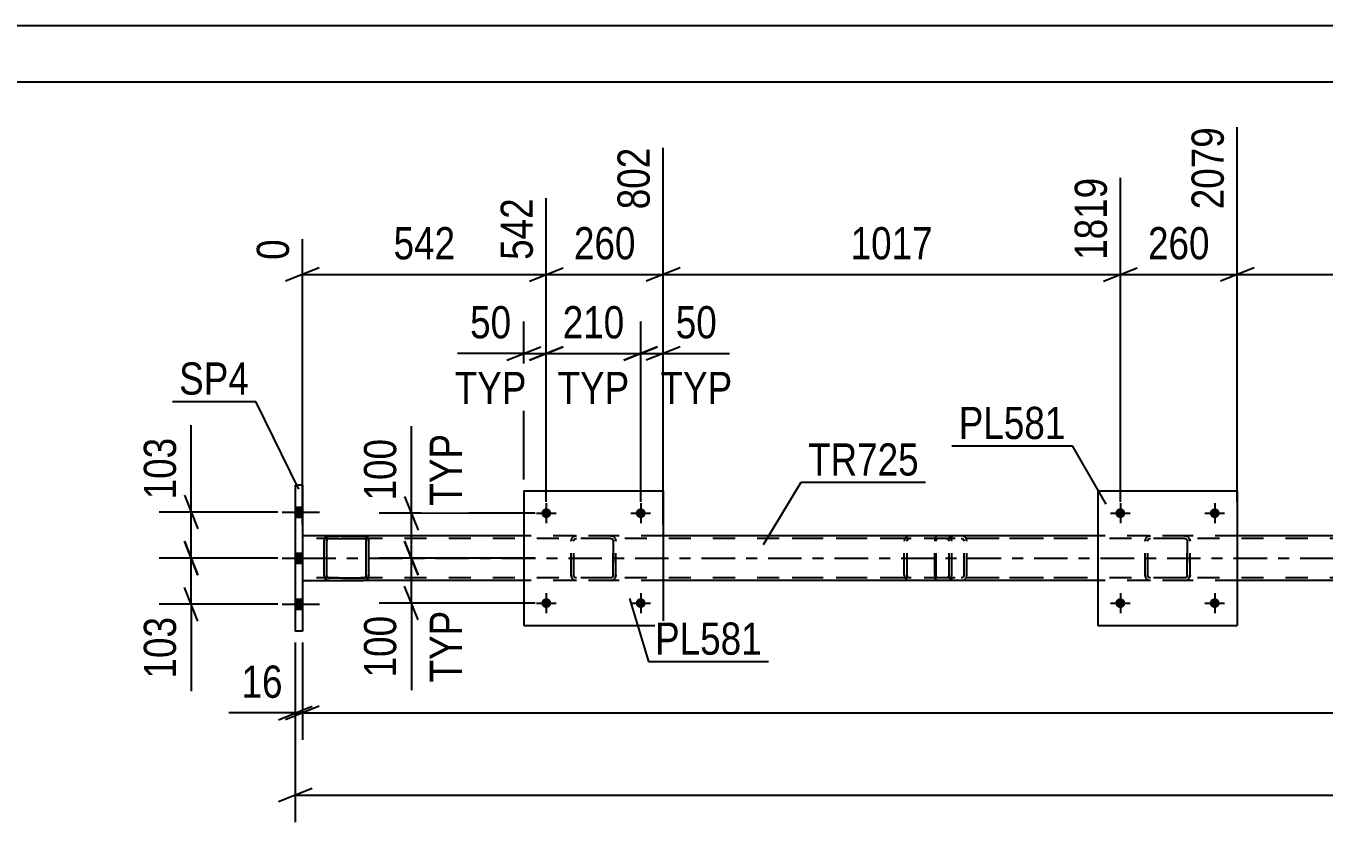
# Model space of a CAD drawing. Header units: millimetres. Extents: x 0 to 841, y 0 to 594.
# Drawn here: x 67.1 to 182.6, y 523.2 to 594 of the extents above; entities that cross this region are included whole.
import ezdxf

# ---------------------------------------------------------------- set-up
doc = ezdxf.new("R2010")
doc.units = ezdxf.units.MM
doc.linetypes.add('DXK_LINE_DOT2', pattern=[3.9198, 1.9599, -1.9599])
doc.linetypes.add('DXK_LINE_DOT3', pattern=[5.9187, 2.979, -0.9799, 0.9799, -0.9799])
doc.styles.add('Arial Narrow', font='ARIALN.TTF', dxfattribs={"height": 0.2})

# ---------------------------------------------------------------- blocks, each defined once
blk = doc.blocks.new('Unknown-248143587-1133')
at = {"color": 5, "linetype": 'Continuous'}
for p, q in [((841, 594), (0, 594)), ((836, 589), (5, 589))]:
    blk.add_line(p, q, dxfattribs=at)
blk = doc.blocks.new('Part-248143587-5163 - 5137')
at = {"color": 2, "linetype": 'Continuous'}
for p, q in [((111.4, 548.65), (91.7, 548.65)), ((162.48, 548.65), (123.8, 548.65)), ((213.56, 548.65), (174.88, 548.65)), ((91.7, 544.65), (94.09, 544.65)), ((111.4, 544.65), (97.15, 544.65)), ((162.48, 544.65), (123.8, 544.65)), ((213.56, 544.65), (174.88, 544.65))]:
    blk.add_line(p, q, dxfattribs=at)
at = {"color": 7, "linetype": 'DXK_LINE_DOT2'}
for p, q in [((91.7, 548.65), (91.7, 544.65)), ((753.44, 548.41), (91.7, 548.41)), ((123.8, 548.65), (111.4, 548.65)), ((174.88, 548.65), (162.48, 548.65)), ((753.44, 544.89), (91.7, 544.89)), ((97.15, 544.65), (94.09, 544.65)), ((123.8, 544.65), (111.4, 544.65)), ((174.88, 544.65), (162.48, 544.65))]:
    blk.add_line(p, q, dxfattribs=at)
at = {"color": 7, "linetype": 'DXK_LINE_DOT3'}
blk.add_line((91.7, 546.65), (753.44, 546.65), dxfattribs=at)
blk = doc.blocks.new('Bolt-248143587-5164 - 5137')
at = {"linetype": 'Continuous'}
for points in [[(91.7, 550.31), (91.7, 551.19), (91.06, 551.19), (91.06, 550.31)], [(91.7, 550.31), (91.7, 551.19), (91.06, 551.19), (91.06, 550.31)], [(91.7, 550.31), (91.7, 551.19), (91.06, 551.19), (91.06, 550.31)], [(91.7, 546.21), (91.7, 547.09), (91.06, 547.09), (91.06, 546.21)], [(91.7, 546.21), (91.7, 547.09), (91.06, 547.09), (91.06, 546.21)], [(91.7, 542.11), (91.7, 542.99), (91.06, 542.99), (91.06, 542.11)], [(91.7, 542.11), (91.7, 542.99), (91.06, 542.99), (91.06, 542.11)], [(91.7, 542.11), (91.7, 542.99), (91.06, 542.99), (91.06, 542.11)]]:
    blk.add_hatch(color=1, dxfattribs=at).paths.add_polyline_path(points)
at = {"color": 1, "linetype": 'Continuous'}
for p, q in [((91.06, 551.19), (91.7, 551.19)), ((91.06, 551.19), (91.7, 551.19)), ((91.06, 551.19), (91.7, 551.19)), ((89.9, 550.75), (93.22, 550.75)), ((89.9, 550.75), (93.22, 550.75)), ((89.9, 550.75), (93.22, 550.75)), ((91.06, 550.31), (91.7, 550.31)), ((91.06, 550.31), (91.7, 550.31)), ((91.06, 550.31), (91.7, 550.31)), ((89.9, 546.65), (93.22, 546.65)), ((89.9, 546.65), (93.22, 546.65)), ((91.06, 547.09), (91.7, 547.09)), ((91.06, 547.09), (91.7, 547.09)), ((91.06, 546.21), (91.7, 546.21)), ((91.06, 546.21), (91.7, 546.21)), ((91.06, 542.99), (91.7, 542.99)), ((91.06, 542.99), (91.7, 542.99)), ((91.06, 542.99), (91.7, 542.99)), ((89.9, 542.55), (93.22, 542.55)), ((89.9, 542.55), (93.22, 542.55)), ((89.9, 542.55), (93.22, 542.55)), ((91.06, 542.11), (91.7, 542.11)), ((91.06, 542.11), (91.7, 542.11)), ((91.06, 542.11), (91.7, 542.11))]:
    blk.add_line(p, q, dxfattribs=at)
blk = doc.blocks.new('Part-248143587-7585 - 5137')
at = {"color": 7, "linetype": 'DXK_LINE_DOT2'}
for p, q in [((166.68, 548.17), (166.71, 548.35)), ((166.71, 548.35), (166.68, 548.17)), ((166.68, 545.13), (166.68, 548.17)), ((166.68, 545.13), (166.68, 548.17)), ((166.92, 548.17), (166.94, 548.26)), ((166.92, 545.13), (166.92, 548.17)), ((166.92, 545.13), (166.92, 548.17)), ((166.94, 548.26), (166.99, 548.34)), ((166.97, 548.61), (167.16, 548.65)), ((167.16, 548.65), (166.97, 548.61)), ((166.99, 548.34), (167.07, 548.39)), ((167.07, 548.39), (167.16, 548.41)), ((170.2, 548.65), (167.16, 548.65)), ((170.2, 548.41), (167.16, 548.41)), ((170.2, 548.65), (170.38, 548.61)), ((170.38, 548.61), (170.2, 548.65)), ((170.2, 548.41), (170.29, 548.39)), ((170.29, 548.39), (170.37, 548.34)), ((170.37, 548.34), (170.42, 548.26)), ((170.42, 548.26), (170.44, 548.17)), ((170.44, 545.13), (170.44, 548.17)), ((170.44, 548.17), (170.44, 545.13)), ((170.64, 548.35), (170.68, 548.17)), ((170.68, 548.17), (170.64, 548.35)), ((170.68, 545.13), (170.68, 548.17)), ((170.68, 545.13), (170.68, 548.17)), ((166.71, 544.95), (166.68, 545.13)), ((166.68, 545.13), (166.71, 544.95)), ((166.94, 545.04), (166.92, 545.13)), ((166.99, 544.96), (166.94, 545.04)), ((167.16, 544.65), (166.97, 544.69)), ((166.97, 544.69), (167.16, 544.65)), ((167.07, 544.91), (166.99, 544.96)), ((167.16, 544.89), (167.07, 544.91)), ((170.2, 544.89), (167.16, 544.89)), ((170.2, 544.65), (167.16, 544.65)), ((170.29, 544.91), (170.2, 544.89)), ((170.38, 544.69), (170.2, 544.65)), ((170.2, 544.65), (170.38, 544.69)), ((170.37, 544.96), (170.29, 544.91)), ((170.42, 545.04), (170.37, 544.96)), ((170.44, 545.13), (170.42, 545.04)), ((170.68, 545.13), (170.64, 544.95)), ((170.64, 544.95), (170.68, 545.13))]:
    blk.add_line(p, q, dxfattribs=at)
at = {"color": 7, "linetype": 'DXK_LINE_DOT3'}
blk.add_line((168.68, 546.65), (168.68, 546.65), dxfattribs=at)
at = {"color": 7, "linetype": 'DXK_LINE_DOT2'}
for centre, start, end in [((167.16, 548.17), 112.5, 157.5), ((167.16, 548.17), 112.5, 157.5), ((170.2, 548.17), 22.5, 67.5), ((170.2, 548.17), 22.5, 67.5), ((167.16, 545.13), 202.5, 247.5), ((167.16, 545.13), 202.5, 247.5), ((170.2, 545.13), 292.5, 337.5), ((170.2, 545.13), 292.5, 337.5)]:
    blk.add_arc(centre, 0.48, start, end, dxfattribs=at)
blk = doc.blocks.new('Part-248143587-5212 - 5137')
at = {"color": 7, "linetype": 'DXK_LINE_DOT2'}
for p, q in [((147.98, 548.36), (147.96, 548.17)), ((147.96, 545.13), (147.96, 548.17)), ((148.04, 548.51), (147.98, 548.36)), ((148.12, 548.62), (148.04, 548.51)), ((148.09, 548.17), (148.1, 548.26)), ((148.09, 545.13), (148.09, 548.17)), ((148.1, 548.26), (148.13, 548.34)), ((148.23, 548.65), (148.12, 548.62)), ((148.13, 548.34), (148.18, 548.39)), ((148.18, 548.39), (148.23, 548.41)), ((160.51, 548.65), (148.23, 548.65)), ((160.51, 548.41), (148.23, 548.41)), ((149.5, 548.41), (149.5, 548.65)), ((150.51, 548.62), (150.32, 548.65)), ((150.32, 548.41), (150.42, 548.39)), ((150.42, 548.39), (150.5, 548.34)), ((150.5, 548.34), (150.55, 548.26)), ((150.55, 548.26), (150.57, 548.17)), ((150.57, 545.13), (150.57, 548.17)), ((150.79, 548.34), (150.78, 548.36)), ((150.82, 548.17), (150.79, 548.34)), ((150.82, 545.13), (150.82, 548.17)), ((147.96, 545.13), (147.98, 544.95)), ((147.98, 544.95), (148.04, 544.79)), ((148.04, 544.79), (148.12, 544.69)), ((148.1, 545.04), (148.09, 545.13)), ((148.13, 544.96), (148.1, 545.04)), ((148.12, 544.69), (148.23, 544.65)), ((148.18, 544.91), (148.13, 544.96)), ((148.23, 544.89), (148.18, 544.91)), ((160.51, 544.89), (148.23, 544.89)), ((160.51, 544.65), (148.23, 544.65)), ((149.5, 544.65), (149.5, 544.89)), ((150.42, 544.91), (150.32, 544.89)), ((150.32, 544.65), (150.51, 544.69)), ((150.5, 544.96), (150.42, 544.91)), ((150.55, 545.04), (150.5, 544.96)), ((150.57, 545.13), (150.55, 545.04)), ((150.78, 544.95), (150.82, 545.13))]:
    blk.add_line(p, q, dxfattribs=at)
for centre, start, end in [((150.33, 548.16), 23.8494, 68.8059), ((150.33, 545.15), 291.1941, 336.1506)]:
    blk.add_arc(centre, 0.492, start, end, dxfattribs=at)
blk = doc.blocks.new('Part-248143587-5218 - 5137')
at = {"color": 2, "linetype": 'Continuous'}
for p, q in [((91.7, 553.15), (91.06, 553.15)), ((91.06, 553.15), (91.06, 540.15)), ((91.7, 553.15), (91.7, 540.15)), ((91.7, 540.15), (91.06, 540.15))]:
    blk.add_line(p, q, dxfattribs=at)
blk = doc.blocks.new('Part-248143587-5219 - 5137')
at = {"color": 7, "linetype": 'DXK_LINE_DOT2'}
for p, q in [((148.99, 548.65), (133.86, 548.65)), ((148.99, 548.41), (133.86, 548.41)), ((145.28, 548.34), (145.25, 548.17)), ((145.25, 545.13), (145.25, 548.17)), ((145.29, 548.36), (145.28, 548.34)), ((145.5, 548.17), (145.52, 548.26)), ((145.5, 545.13), (145.5, 548.17)), ((145.52, 548.26), (145.58, 548.34)), ((145.76, 548.65), (145.56, 548.62)), ((145.58, 548.34), (145.66, 548.39)), ((145.66, 548.39), (145.76, 548.41)), ((149.19, 548.62), (148.99, 548.65)), ((148.99, 548.41), (149.09, 548.39)), ((149.09, 548.39), (149.17, 548.34)), ((149.17, 548.34), (149.23, 548.26)), ((149.23, 548.26), (149.25, 548.17)), ((149.25, 545.13), (149.25, 548.17)), ((149.47, 548.34), (149.46, 548.36)), ((149.5, 548.17), (149.47, 548.34)), ((149.5, 545.13), (149.5, 548.17)), ((148.99, 544.89), (133.86, 544.89)), ((148.99, 544.65), (133.86, 544.65)), ((145.25, 545.13), (145.29, 544.95)), ((145.52, 545.04), (145.5, 545.13)), ((145.58, 544.96), (145.52, 545.04)), ((145.56, 544.69), (145.76, 544.65)), ((145.66, 544.91), (145.58, 544.96)), ((145.76, 544.89), (145.66, 544.91)), ((149.09, 544.91), (148.99, 544.89)), ((148.99, 544.65), (149.19, 544.69)), ((149.17, 544.96), (149.09, 544.91)), ((149.23, 545.04), (149.17, 544.96)), ((149.25, 545.13), (149.23, 545.04)), ((149.46, 544.95), (149.5, 545.13))]:
    blk.add_line(p, q, dxfattribs=at)
for centre, start, end in [((145.74, 548.15), 110.7583, 155.68), ((149.01, 548.15), 24.32, 69.2417), ((145.74, 545.15), 204.32, 249.2417), ((149.01, 545.15), 290.7583, 335.68)]:
    blk.add_arc(centre, 0.496, start, end, dxfattribs=at)
blk = doc.blocks.new('Part-248143587-7586 - 5137')
at = {"color": 2, "linetype": 'Continuous'}
for p, q in [((162.48, 552.65), (162.48, 540.65)), ((162.48, 552.65), (174.88, 552.65)), ((174.88, 552.65), (174.88, 540.65)), ((162.48, 540.65), (174.88, 540.65))]:
    blk.add_line(p, q, dxfattribs=at)
blk = doc.blocks.new('Part-248143587-7587 - 5137')
at = {"color": 7, "linetype": 'DXK_LINE_DOT2'}
for p, q in [((115.6, 548.17), (115.63, 548.35)), ((115.63, 548.35), (115.6, 548.17)), ((115.6, 545.13), (115.6, 548.17)), ((115.6, 545.13), (115.6, 548.17)), ((115.84, 548.17), (115.86, 548.26)), ((115.84, 545.13), (115.84, 548.17)), ((115.84, 545.13), (115.84, 548.17)), ((115.86, 548.26), (115.91, 548.34)), ((115.89, 548.61), (116.08, 548.65)), ((116.08, 548.65), (115.89, 548.61)), ((115.91, 548.34), (115.99, 548.39)), ((115.99, 548.39), (116.08, 548.41)), ((119.12, 548.65), (116.08, 548.65)), ((119.12, 548.41), (116.08, 548.41)), ((119.12, 548.65), (119.3, 548.61)), ((119.3, 548.61), (119.12, 548.65)), ((119.12, 548.41), (119.21, 548.39)), ((119.21, 548.39), (119.29, 548.34)), ((119.29, 548.34), (119.34, 548.26)), ((119.34, 548.26), (119.36, 548.17)), ((119.36, 545.13), (119.36, 548.17)), ((119.36, 548.17), (119.36, 545.13)), ((119.56, 548.35), (119.6, 548.17)), ((119.6, 548.17), (119.56, 548.35)), ((119.6, 545.13), (119.6, 548.17)), ((119.6, 545.13), (119.6, 548.17)), ((115.63, 544.95), (115.6, 545.13)), ((115.6, 545.13), (115.63, 544.95)), ((115.86, 545.04), (115.84, 545.13)), ((115.91, 544.96), (115.86, 545.04)), ((116.08, 544.65), (115.89, 544.69)), ((115.89, 544.69), (116.08, 544.65)), ((115.99, 544.91), (115.91, 544.96)), ((116.08, 544.89), (115.99, 544.91)), ((119.12, 544.89), (116.08, 544.89)), ((119.12, 544.65), (116.08, 544.65)), ((119.21, 544.91), (119.12, 544.89)), ((119.3, 544.69), (119.12, 544.65)), ((119.12, 544.65), (119.3, 544.69)), ((119.29, 544.96), (119.21, 544.91)), ((119.34, 545.04), (119.29, 544.96)), ((119.36, 545.13), (119.34, 545.04)), ((119.6, 545.13), (119.56, 544.95)), ((119.56, 544.95), (119.6, 545.13))]:
    blk.add_line(p, q, dxfattribs=at)
at = {"color": 7, "linetype": 'DXK_LINE_DOT3'}
blk.add_line((117.6, 546.65), (117.6, 546.65), dxfattribs=at)
at = {"color": 7, "linetype": 'DXK_LINE_DOT2'}
for centre, start, end in [((116.08, 548.17), 112.5, 157.5), ((116.08, 548.17), 112.5, 157.5), ((119.12, 548.17), 22.5, 67.5), ((119.12, 548.17), 22.5, 67.5), ((116.08, 545.13), 202.5, 247.5), ((116.08, 545.13), 202.5, 247.5), ((119.12, 545.13), 292.5, 337.5), ((119.12, 545.13), 292.5, 337.5)]:
    blk.add_arc(centre, 0.48, start, end, dxfattribs=at)
blk = doc.blocks.new('Part-248143587-7588 - 5137')
at = {"color": 2, "linetype": 'Continuous'}
for p, q in [((111.4, 552.65), (111.4, 540.65)), ((111.4, 552.65), (123.8, 552.65)), ((123.8, 552.65), (123.8, 540.65)), ((111.4, 540.65), (123.8, 540.65))]:
    blk.add_line(p, q, dxfattribs=at)
blk = doc.blocks.new('Part-248143587-7589 - 5137')
at = {"color": 2, "linetype": 'Continuous'}
for p, q in [((93.66, 548.35), (93.62, 548.17)), ((93.62, 545.13), (93.62, 548.17)), ((93.88, 548.26), (93.86, 548.17)), ((93.86, 545.13), (93.86, 548.17)), ((93.88, 548.26), (93.93, 548.34)), ((94.1, 548.65), (93.92, 548.61)), ((93.93, 548.34), (94.01, 548.39)), ((94.01, 548.39), (94.1, 548.41)), ((94.1, 548.65), (97.14, 548.65)), ((94.1, 548.65), (94.1, 548.65)), ((94.1, 548.41), (97.14, 548.41)), ((94.1, 548.41), (94.1, 548.41)), ((97.14, 548.65), (97.14, 548.65)), ((97.32, 548.61), (97.14, 548.65)), ((97.14, 548.41), (97.14, 548.41)), ((97.14, 548.41), (97.23, 548.39)), ((97.31, 548.34), (97.23, 548.39)), ((97.36, 548.26), (97.31, 548.34)), ((97.36, 548.26), (97.38, 548.17)), ((97.38, 545.13), (97.38, 548.17)), ((97.62, 548.17), (97.58, 548.35)), ((97.62, 545.13), (97.62, 548.17)), ((93.62, 545.13), (93.66, 544.95)), ((93.88, 545.04), (93.86, 545.13)), ((93.93, 544.96), (93.88, 545.04)), ((93.92, 544.69), (94.1, 544.65)), ((94.01, 544.91), (93.93, 544.96)), ((94.1, 544.89), (94.01, 544.91)), ((94.1, 544.89), (97.14, 544.89)), ((94.1, 544.89), (94.1, 544.89)), ((94.1, 544.65), (97.14, 544.65)), ((94.1, 544.65), (94.1, 544.65)), ((97.23, 544.91), (97.14, 544.89)), ((97.14, 544.89), (97.14, 544.89)), ((97.14, 544.65), (97.32, 544.69)), ((97.14, 544.65), (97.14, 544.65)), ((97.31, 544.96), (97.23, 544.91)), ((97.36, 545.04), (97.31, 544.96)), ((97.38, 545.13), (97.36, 545.04)), ((97.58, 544.95), (97.62, 545.13))]:
    blk.add_line(p, q, dxfattribs=at)
at = {"color": 7, "linetype": 'DXK_LINE_DOT2'}
for p, q in [((93.62, 548.17), (93.66, 548.35)), ((93.88, 548.26), (93.88, 548.26)), ((93.88, 548.26), (93.88, 548.26)), ((93.92, 548.61), (94.1, 548.65)), ((94.01, 548.39), (93.93, 548.34)), ((93.93, 548.34), (93.93, 548.34)), ((94.1, 548.41), (94.01, 548.39)), ((94.1, 548.65), (97.14, 548.65)), ((97.14, 548.41), (94.1, 548.41)), ((97.14, 548.65), (97.32, 548.61)), ((97.14, 548.41), (97.23, 548.39)), ((97.23, 548.39), (97.23, 548.39)), ((97.31, 548.34), (97.31, 548.34)), ((97.36, 548.26), (97.36, 548.26)), ((97.58, 548.35), (97.62, 548.17)), ((93.66, 544.95), (93.62, 545.13)), ((93.86, 545.13), (93.86, 545.13)), ((94.1, 544.65), (93.92, 544.69)), ((94.01, 544.91), (94.1, 544.89)), ((94.1, 544.89), (97.14, 544.89)), ((94.1, 544.65), (97.14, 544.65)), ((97.14, 544.89), (97.23, 544.91)), ((97.32, 544.69), (97.14, 544.65)), ((97.23, 544.91), (97.31, 544.96)), ((97.36, 545.04), (97.36, 545.04)), ((97.38, 545.13), (97.38, 545.13)), ((97.62, 545.13), (97.58, 544.95))]:
    blk.add_line(p, q, dxfattribs=at)
at = {"color": 2, "linetype": 'Continuous'}
for centre, start, end in [((94.1, 548.17), 112.5001, 157.5001), ((97.14, 548.17), 22.5001, 67.5001), ((94.1, 545.13), 202.5001, 247.5001), ((97.14, 545.13), 292.5001, 337.5001)]:
    blk.add_arc(centre, 0.48, start, end, dxfattribs=at)
at = {"color": 7, "linetype": 'DXK_LINE_DOT2'}
for centre, start, end in [((94.1, 548.17), 112.5001, 157.5001), ((97.14, 548.17), 22.5001, 67.5001), ((94.1, 545.13), 202.5001, 247.5001), ((97.14, 545.13), 292.5001, 337.5001)]:
    blk.add_arc(centre, 0.48, start, end, dxfattribs=at)
blk = doc.blocks.new('Bolt-248143587-7614 - 5137')
at = {"linetype": 'Continuous'}
for points in [[(164.92, 542.65, -1), (164.04, 542.65, -1)], [(173.32, 542.65, -1), (172.44, 542.65, -1)]]:
    blk.add_hatch(color=1, dxfattribs=at).paths.add_polyline_path(points)
at = {"color": 1, "linetype": 'Continuous'}
for p, q in [((164.48, 543.53), (164.48, 541.77)), ((172.88, 543.53), (172.88, 541.77)), ((163.6, 542.65), (165.36, 542.65)), ((172, 542.65), (173.76, 542.65))]:
    blk.add_line(p, q, dxfattribs=at)
blk = doc.blocks.new('Bolt-248143587-7615 - 5137')
at = {"linetype": 'Continuous'}
for points in [[(164.92, 550.65, -1), (164.04, 550.65, -1)], [(173.32, 550.65, -1), (172.44, 550.65, -1)]]:
    blk.add_hatch(color=1, dxfattribs=at).paths.add_polyline_path(points)
at = {"color": 1, "linetype": 'Continuous'}
for p, q in [((164.48, 551.53), (164.48, 549.77)), ((172.88, 551.53), (172.88, 549.77)), ((163.6, 550.65), (165.36, 550.65)), ((172, 550.65), (173.76, 550.65))]:
    blk.add_line(p, q, dxfattribs=at)
blk = doc.blocks.new('Bolt-248143587-7616 - 5137')
at = {"linetype": 'Continuous'}
for points in [[(113.84, 542.65, -1), (112.96, 542.65, -1)], [(122.24, 542.65, -1), (121.36, 542.65, -1)]]:
    blk.add_hatch(color=1, dxfattribs=at).paths.add_polyline_path(points)
at = {"color": 1, "linetype": 'Continuous'}
for p, q in [((113.4, 543.53), (113.4, 541.77)), ((121.8, 543.53), (121.8, 541.77)), ((112.52, 542.65), (114.28, 542.65)), ((120.92, 542.65), (122.68, 542.65))]:
    blk.add_line(p, q, dxfattribs=at)
blk = doc.blocks.new('Bolt-248143587-7617 - 5137')
at = {"linetype": 'Continuous'}
for points in [[(113.84, 550.65, -1), (112.96, 550.65, -1)], [(122.24, 550.65, -1), (121.36, 550.65, -1)]]:
    blk.add_hatch(color=1, dxfattribs=at).paths.add_polyline_path(points)
at = {"color": 1, "linetype": 'Continuous'}
for p, q in [((113.4, 551.53), (113.4, 549.77)), ((121.8, 551.53), (121.8, 549.77)), ((112.52, 550.65), (114.28, 550.65)), ((120.92, 550.65), (122.68, 550.65))]:
    blk.add_line(p, q, dxfattribs=at)
blk = doc.blocks.new('StraightDimension-248143587-5266 - 5137')
at = {"color": 7, "linetype": 'Continuous'}
for p, q in [((91.06, 539.15), (91.06, 530.48)), ((91.7, 539.15), (91.7, 530.48)), ((91.06, 532.88), (85.15, 532.88)), ((91.06, 532.88), (85.15, 532.88)), ((89.56, 532.28), (92.56, 533.48)), ((93.2, 533.48), (90.2, 532.28)), ((91.06, 532.88), (91.7, 532.88))]:
    blk.add_line(p, q, dxfattribs=at)
at = {"color": 0}
blk.add_wipeout([(90.53, 533.63), (90.53, 537.83), (85.68, 537.83), (85.68, 533.63)], dxfattribs=at)
at = {"color": 3, "style": 'Arial Narrow'}
blk.add_text('16', height=2.863, dxfattribs=at).set_placement((86.28, 534.23))
blk = doc.blocks.new('StraightDimension-248143587-5276 - 5137')
at = {"color": 7, "linetype": 'Continuous'}
for p, q in [((91.7, 539.15), (91.7, 530.48)), ((93.2, 533.48), (90.2, 532.28)), ((91.7, 532.88), (790.56, 532.88))]:
    blk.add_line(p, q, dxfattribs=at)
blk = doc.blocks.new('StraightDimension-248143587-10220 - 5137')
at = {"color": 7, "linetype": 'Continuous'}
for p, q in [((91.06, 539.15), (91.06, 523.17)), ((92.56, 526.17), (89.56, 524.97)), ((91.06, 525.57), (791.2, 525.57))]:
    blk.add_line(p, q, dxfattribs=at)
blk = doc.blocks.new('StraightDimension-248143587-15853 - 5137')
at = {"color": 7, "linetype": 'Continuous'}
for p, q in [((121.8, 551.65), (121.8, 567.71)), ((123.8, 553.65), (123.8, 567.71)), ((120.3, 564.26), (123.3, 565.46)), ((121.8, 564.86), (123.8, 564.86)), ((125.3, 565.46), (122.3, 564.26)), ((123.8, 564.86), (129.7, 564.86)), ((123.8, 564.86), (129.7, 564.86))]:
    blk.add_line(p, q, dxfattribs=at)
at = {"color": 0}
blk.add_wipeout([(129.18, 565.61), (129.18, 569.81), (124.32, 569.81), (124.32, 565.61)], dxfattribs=at)
at = {"color": 0, "linetype": 'Continuous'}
blk.add_wipeout([(130.55, 559.76), (130.55, 563.96), (122.96, 563.96), (122.96, 559.76)], dxfattribs=at)
at = {"color": 3, "style": 'Arial Narrow'}
blk.add_text('50', height=2.863, dxfattribs=at).set_placement((124.92, 566.21))
at = {"color": 3, "linetype": 'Continuous', "style": 'Arial Narrow'}
blk.add_text('TYP', height=2.863, dxfattribs=at).set_placement((123.56, 560.36))
blk = doc.blocks.new('StraightDimension-248143587-15483 - 5137')
at = {"color": 7, "linetype": 'Continuous'}
for p, q in [((174.88, 551.65), (174.88, 585)), ((215.56, 551.65), (215.56, 580.5)), ((176.38, 572.49), (173.38, 571.29)), ((174.88, 571.89), (215.56, 571.89)), ((214.06, 571.29), (217.06, 572.49))]:
    blk.add_line(p, q, dxfattribs=at)
at = {"color": 0}
blk.add_wipeout([(199.47, 572.64), (199.47, 576.84), (190.96, 576.84), (190.96, 572.64)], dxfattribs=at)
at = {"color": 3, "style": 'Arial Narrow'}
blk.add_text('1017', height=2.863, dxfattribs=at).set_placement((191.56, 573.24))
at = {"color": 0, "linetype": 'Continuous'}
blk.add_wipeout([(214.96, 581.1), (210.76, 581.1), (210.76, 572.59), (214.96, 572.59)], dxfattribs=at)
at = {"color": 3, "linetype": 'Continuous', "style": 'Arial Narrow'}
blk.add_text('3096', height=2.863, rotation=90.0002, dxfattribs=at).set_placement((214.36, 573.19))
blk = doc.blocks.new('StraightDimension-248143587-15484 - 5137')
at = {"color": 7, "linetype": 'Continuous'}
for p, q in [((174.88, 551.65), (174.88, 585)), ((164.48, 551.65), (164.48, 580.5)), ((162.98, 571.29), (165.98, 572.49)), ((164.48, 571.89), (174.88, 571.89)), ((176.38, 572.49), (173.38, 571.29))]:
    blk.add_line(p, q, dxfattribs=at)
at = {"color": 0}
blk.add_wipeout([(173.02, 572.64), (173.02, 576.84), (166.34, 576.84), (166.34, 572.64)], dxfattribs=at)
at = {"color": 3, "style": 'Arial Narrow'}
blk.add_text('260', height=2.863, dxfattribs=at).set_placement((166.94, 573.24))
at = {"color": 0, "linetype": 'Continuous'}
blk.add_wipeout([(174.28, 585.6), (170.08, 585.6), (170.08, 577.09), (174.28, 577.09)], dxfattribs=at)
at = {"color": 3, "linetype": 'Continuous', "style": 'Arial Narrow'}
blk.add_text('2079', height=2.863, rotation=90.0002, dxfattribs=at).set_placement((173.68, 577.69))
blk = doc.blocks.new('StraightDimension-248143587-15485 - 5137')
at = {"color": 7, "linetype": 'Continuous'}
for p, q in [((123.8, 549.65), (123.8, 583.17)), ((164.48, 551.65), (164.48, 580.5)), ((125.3, 572.49), (122.3, 571.29)), ((123.8, 571.89), (164.48, 571.89)), ((162.98, 571.29), (165.98, 572.49))]:
    blk.add_line(p, q, dxfattribs=at)
at = {"color": 0}
blk.add_wipeout([(148.39, 572.64), (148.39, 576.84), (139.88, 576.84), (139.88, 572.64)], dxfattribs=at)
at = {"color": 3, "style": 'Arial Narrow'}
blk.add_text('1017', height=2.863, dxfattribs=at).set_placement((140.48, 573.24))
at = {"color": 0, "linetype": 'Continuous'}
blk.add_wipeout([(163.88, 581.1), (159.68, 581.1), (159.68, 572.59), (163.88, 572.59)], dxfattribs=at)
at = {"color": 3, "linetype": 'Continuous', "style": 'Arial Narrow'}
blk.add_text('1819', height=2.863, rotation=90.0002, dxfattribs=at).set_placement((163.28, 573.19))
blk = doc.blocks.new('StraightDimension-248143587-15486 - 5137')
at = {"color": 7, "linetype": 'Continuous'}
for p, q in [((123.8, 549.65), (123.8, 583.17)), ((113.4, 551.65), (113.4, 578.67)), ((111.9, 571.29), (114.9, 572.49)), ((113.4, 571.89), (123.8, 571.89)), ((125.3, 572.49), (122.3, 571.29))]:
    blk.add_line(p, q, dxfattribs=at)
at = {"color": 0}
blk.add_wipeout([(121.94, 572.64), (121.94, 576.84), (115.26, 576.84), (115.26, 572.64)], dxfattribs=at)
at = {"color": 3, "style": 'Arial Narrow'}
blk.add_text('260', height=2.863, dxfattribs=at).set_placement((115.86, 573.24))
at = {"color": 0, "linetype": 'Continuous'}
blk.add_wipeout([(123.2, 583.77), (119, 583.77), (119, 577.09), (123.2, 577.09)], dxfattribs=at)
at = {"color": 3, "linetype": 'Continuous', "style": 'Arial Narrow'}
blk.add_text('802', height=2.863, rotation=90.0002, dxfattribs=at).set_placement((122.6, 577.69))
blk = doc.blocks.new('StraightDimension-248143587-15487 - 5137')
at = {"color": 7, "linetype": 'Continuous'}
for p, q in [((113.4, 551.65), (113.4, 578.67)), ((91.7, 549.65), (91.7, 575.02)), ((93.2, 572.49), (90.2, 571.29)), ((91.7, 571.89), (113.4, 571.89)), ((111.9, 571.29), (114.9, 572.49))]:
    blk.add_line(p, q, dxfattribs=at)
at = {"color": 0}
blk.add_wipeout([(105.89, 572.64), (105.89, 576.84), (99.21, 576.84), (99.21, 572.64)], dxfattribs=at)
at = {"color": 3, "style": 'Arial Narrow'}
blk.add_text('542', height=2.863, dxfattribs=at).set_placement((99.81, 573.24))
at = {"color": 0, "linetype": 'Continuous'}
for points in [[(112.8, 579.27), (108.6, 579.27), (108.6, 572.59), (112.8, 572.59)], [(91.1, 575.62), (86.9, 575.62), (86.9, 572.59), (91.1, 572.59)]]:
    blk.add_wipeout(points, dxfattribs=at)
at = {"color": 3, "linetype": 'Continuous', "style": 'Arial Narrow'}
for s, height, p in [('542', 2.863, (112.2, 573.19)), ('0', 2.86, (90.5, 573.19))]:
    blk.add_text(s, height=height, rotation=90.0002, dxfattribs=at).set_placement(p)
blk = doc.blocks.new('StraightDimension-248143587-15802 - 5137')
at = {"color": 7, "linetype": 'Continuous'}
for p, q in [((101.39, 550.65), (101.39, 558.39)), ((101.39, 550.65), (101.39, 558.39)), ((100.79, 552.15), (101.99, 549.15)), ((112.4, 550.65), (98.54, 550.65)), ((101.39, 546.65), (101.39, 550.65)), ((101.99, 545.15), (100.79, 548.15)), ((112.4, 546.65), (98.54, 546.65))]:
    blk.add_line(p, q, dxfattribs=at)
at = {"color": 0, "linetype": 'Continuous'}
blk.add_wipeout([(106.49, 558.31), (102.29, 558.31), (102.29, 550.72), (106.49, 550.72)], dxfattribs=at)
at = {"color": 0}
blk.add_wipeout([(100.64, 557.86), (96.44, 557.86), (96.44, 551.18), (100.64, 551.18)], dxfattribs=at)
at = {"color": 3, "style": 'Arial Narrow'}
blk.add_text('100', height=2.863, rotation=90.0002, dxfattribs=at).set_placement((100.04, 551.78))
at = {"color": 3, "linetype": 'Continuous', "style": 'Arial Narrow'}
blk.add_text('TYP', height=2.863, rotation=90.0002, dxfattribs=at).set_placement((105.89, 551.32))
blk = doc.blocks.new('StraightDimension-248143587-15803 - 5137')
at = {"color": 7, "linetype": 'Continuous'}
for p, q in [((100.79, 548.15), (101.99, 545.15)), ((112.4, 546.65), (98.54, 546.65)), ((101.39, 542.65), (101.39, 546.65)), ((101.99, 541.15), (100.79, 544.15)), ((112.4, 542.65), (98.54, 542.65)), ((101.39, 542.65), (101.39, 534.92)), ((101.39, 542.65), (101.39, 534.92))]:
    blk.add_line(p, q, dxfattribs=at)
at = {"color": 0}
blk.add_wipeout([(100.64, 542.13), (96.44, 542.13), (96.44, 535.44), (100.64, 535.44)], dxfattribs=at)
at = {"color": 0, "linetype": 'Continuous'}
blk.add_wipeout([(106.49, 542.58), (102.29, 542.58), (102.29, 534.99), (106.49, 534.99)], dxfattribs=at)
at = {"color": 3, "linetype": 'Continuous', "style": 'Arial Narrow'}
blk.add_text('TYP', height=2.863, rotation=90.0002, dxfattribs=at).set_placement((105.89, 535.59))
at = {"color": 3, "style": 'Arial Narrow'}
blk.add_text('100', height=2.863, rotation=90.0002, dxfattribs=at).set_placement((100.04, 536.04))
blk = doc.blocks.new('StraightDimension-248143587-15854 - 5137')
at = {"color": 7, "linetype": 'Continuous'}
for p, q in [((113.4, 551.65), (113.4, 567.71)), ((121.8, 551.65), (121.8, 567.71)), ((111.9, 564.26), (114.9, 565.46)), ((113.4, 564.86), (121.8, 564.86)), ((123.3, 565.46), (120.3, 564.26))]:
    blk.add_line(p, q, dxfattribs=at)
at = {"color": 0}
blk.add_wipeout([(120.94, 565.61), (120.94, 569.81), (114.26, 569.81), (114.26, 565.61)], dxfattribs=at)
at = {"color": 0, "linetype": 'Continuous'}
blk.add_wipeout([(121.39, 559.76), (121.39, 563.96), (113.8, 563.96), (113.8, 559.76)], dxfattribs=at)
at = {"color": 3, "style": 'Arial Narrow'}
blk.add_text('210', height=2.863, dxfattribs=at).set_placement((114.86, 566.21))
at = {"color": 3, "linetype": 'Continuous', "style": 'Arial Narrow'}
blk.add_text('TYP', height=2.863, dxfattribs=at).set_placement((114.4, 560.36))
blk = doc.blocks.new('StraightDimension-248143587-15855 - 5137')
at = {"color": 7, "linetype": 'Continuous'}
for p, q in [((111.4, 553.65), (111.4, 567.71)), ((113.4, 551.65), (113.4, 567.71)), ((111.4, 564.86), (105.49, 564.86)), ((111.4, 564.86), (105.49, 564.86)), ((109.9, 564.26), (112.9, 565.46)), ((111.4, 564.86), (113.4, 564.86)), ((114.9, 565.46), (111.9, 564.26))]:
    blk.add_line(p, q, dxfattribs=at)
at = {"color": 0}
blk.add_wipeout([(110.87, 565.61), (110.87, 569.81), (106.02, 569.81), (106.02, 565.61)], dxfattribs=at)
at = {"color": 0, "linetype": 'Continuous'}
blk.add_wipeout([(112.24, 559.76), (112.24, 563.96), (104.65, 563.96), (104.65, 559.76)], dxfattribs=at)
at = {"color": 3, "style": 'Arial Narrow'}
blk.add_text('50', height=2.863, dxfattribs=at).set_placement((106.62, 566.21))
at = {"color": 3, "linetype": 'Continuous', "style": 'Arial Narrow'}
blk.add_text('TYP', height=2.863, dxfattribs=at).set_placement((105.25, 560.36))
blk = doc.blocks.new('StraightDimension-248143587-15981 - 5137')
at = {"color": 7, "linetype": 'Continuous'}
for p, q in [((81.8, 550.75), (81.8, 558.49)), ((81.8, 550.75), (81.8, 558.49)), ((81.2, 552.25), (82.4, 549.25)), ((89.5, 550.75), (78.95, 550.75)), ((81.8, 546.65), (81.8, 550.75)), ((82.4, 545.15), (81.2, 548.15)), ((89.5, 546.65), (78.95, 546.65))]:
    blk.add_line(p, q, dxfattribs=at)
at = {"color": 0}
blk.add_wipeout([(81.05, 557.96), (76.85, 557.96), (76.85, 551.28), (81.05, 551.28)], dxfattribs=at)
at = {"color": 3, "style": 'Arial Narrow'}
blk.add_text('103', height=2.863, rotation=90.0002, dxfattribs=at).set_placement((80.45, 551.88))
blk = doc.blocks.new('StraightDimension-248143587-15982 - 5137')
at = {"color": 7, "linetype": 'Continuous'}
for p, q in [((81.2, 548.15), (82.4, 545.15)), ((89.5, 546.65), (78.95, 546.65)), ((81.8, 542.55), (81.8, 546.65)), ((82.4, 541.05), (81.2, 544.05)), ((89.5, 542.55), (78.95, 542.55)), ((81.8, 542.55), (81.8, 534.82)), ((81.8, 542.55), (81.8, 534.82))]:
    blk.add_line(p, q, dxfattribs=at)
at = {"color": 0}
blk.add_wipeout([(81.05, 542.03), (76.85, 542.03), (76.85, 535.34), (81.05, 535.34)], dxfattribs=at)
at = {"color": 3, "style": 'Arial Narrow'}
blk.add_text('103', height=2.863, rotation=90.0002, dxfattribs=at).set_placement((80.45, 535.94))
blk = doc.blocks.new('Mark-248143587-5159 - 5137')
at = {"color": 30, "linetype": 'Continuous'}
for p, q in [((132.73, 547.87), (136.09, 553.4)), ((136.09, 553.4), (147.15, 553.4))]:
    blk.add_line(p, q, dxfattribs=at)
at = {"color": 0}
blk.add_wipeout([(146.55, 554), (146.55, 557), (136.69, 557), (136.69, 554)], dxfattribs=at)
blk.add_wipeout([(146.55, 554), (146.55, 557), (136.69, 557), (136.69, 554)], dxfattribs=at)
at = {"color": 3, "style": 'Arial Narrow'}
blk.add_text('TR725', height=2.863, dxfattribs=at).set_placement((136.69, 554))
blk = doc.blocks.new('Mark-248143587-5214 - 5137')
at = {"color": 30, "linetype": 'Continuous'}
for p in [(80.13, 560.6), (91.38, 552.79)]:
    blk.add_line(p, (87.54, 560.6), dxfattribs=at)
at = {"color": 0}
blk.add_wipeout([(86.94, 561.2), (86.94, 564.2), (80.73, 564.2), (80.73, 561.2)], dxfattribs=at)
blk.add_wipeout([(86.94, 561.2), (86.94, 564.2), (80.73, 564.2), (80.73, 561.2)], dxfattribs=at)
at = {"color": 3, "style": 'Arial Narrow'}
blk.add_text('SP4', height=2.863, dxfattribs=at).set_placement((80.73, 561.2))
blk = doc.blocks.new('Mark-248143587-15931 - 5137')
at = {"color": 30, "linetype": 'Continuous'}
for p in [(149.5, 556.65), (163.21, 551.46)]:
    blk.add_line(p, (160.21, 556.65), dxfattribs=at)
at = {"color": 0}
blk.add_wipeout([(159.61, 557.25), (159.61, 560.25), (150.1, 560.25), (150.1, 557.25)], dxfattribs=at)
blk.add_wipeout([(159.61, 557.25), (159.61, 560.25), (150.1, 560.25), (150.1, 557.25)], dxfattribs=at)
at = {"color": 3, "style": 'Arial Narrow'}
blk.add_text('PL581', height=2.863, dxfattribs=at).set_placement((150.1, 557.25))
blk = doc.blocks.new('Mark-248143587-15934 - 5137')
at = {"color": 30, "linetype": 'Continuous'}
for p, q in [((120.79, 543.06), (122.48, 537.46)), ((122.48, 537.46), (133.18, 537.46))]:
    blk.add_line(p, q, dxfattribs=at)
at = {"color": 0}
blk.add_wipeout([(132.58, 538.06), (132.58, 541.06), (123.08, 541.06), (123.08, 538.06)], dxfattribs=at)
blk.add_wipeout([(132.58, 538.06), (132.58, 541.06), (123.08, 541.06), (123.08, 538.06)], dxfattribs=at)
at = {"color": 3, "style": 'Arial Narrow'}
blk.add_text('PL581', height=2.863, dxfattribs=at).set_placement((123.08, 538.06))

msp = doc.modelspace()

# ---------------------------------------------------------------- block references
for name in ['Unknown-248143587-1133', 'Part-248143587-5218 - 5137', 'Part-248143587-7588 - 5137', 'Part-248143587-7586 - 5137', 'Bolt-248143587-5164 - 5137', 'Bolt-248143587-7617 - 5137', 'Bolt-248143587-7615 - 5137', 'Part-248143587-5163 - 5137', 'Part-248143587-7589 - 5137', 'Part-248143587-7587 - 5137', 'Part-248143587-5219 - 5137', 'Part-248143587-5212 - 5137', 'Part-248143587-7585 - 5137', 'Bolt-248143587-7616 - 5137', 'Bolt-248143587-7614 - 5137']:
    msp.add_blockref(name, (0, 0))

# ---------------------------------------------------------------- next in the draw order: block references
for name in ['StraightDimension-248143587-15483 - 5137', 'StraightDimension-248143587-15853 - 5137', 'StraightDimension-248143587-5266 - 5137']:
    msp.add_blockref(name, (0, 0))

# ---------------------------------------------------------------- next in the draw order: block references
for name in ['StraightDimension-248143587-15484 - 5137', 'StraightDimension-248143587-5276 - 5137']:
    msp.add_blockref(name, (0, 0))

# ---------------------------------------------------------------- next in the draw order: block references
for name in ['StraightDimension-248143587-15485 - 5137', 'StraightDimension-248143587-10220 - 5137']:
    msp.add_blockref(name, (0, 0))

# ---------------------------------------------------------------- next in the draw order: block references
for name in ['StraightDimension-248143587-15486 - 5137', 'Mark-248143587-15931 - 5137', 'Mark-248143587-5159 - 5137', 'Mark-248143587-15934 - 5137']:
    msp.add_blockref(name, (0, 0))

# ---------------------------------------------------------------- next in the draw order: block references
msp.add_blockref('StraightDimension-248143587-15487 - 5137', (0, 0))

# ---------------------------------------------------------------- next in the draw order: block references
for name in ['StraightDimension-248143587-15981 - 5137', 'StraightDimension-248143587-15802 - 5137']:
    msp.add_blockref(name, (0, 0))

# ---------------------------------------------------------------- next in the draw order: block references
for name in ['StraightDimension-248143587-15854 - 5137', 'Mark-248143587-5214 - 5137', 'StraightDimension-248143587-15982 - 5137', 'StraightDimension-248143587-15803 - 5137']:
    msp.add_blockref(name, (0, 0))

# ---------------------------------------------------------------- next in the draw order: block references
msp.add_blockref('StraightDimension-248143587-15855 - 5137', (0, 0))

doc.saveas('drawing.dxf')
